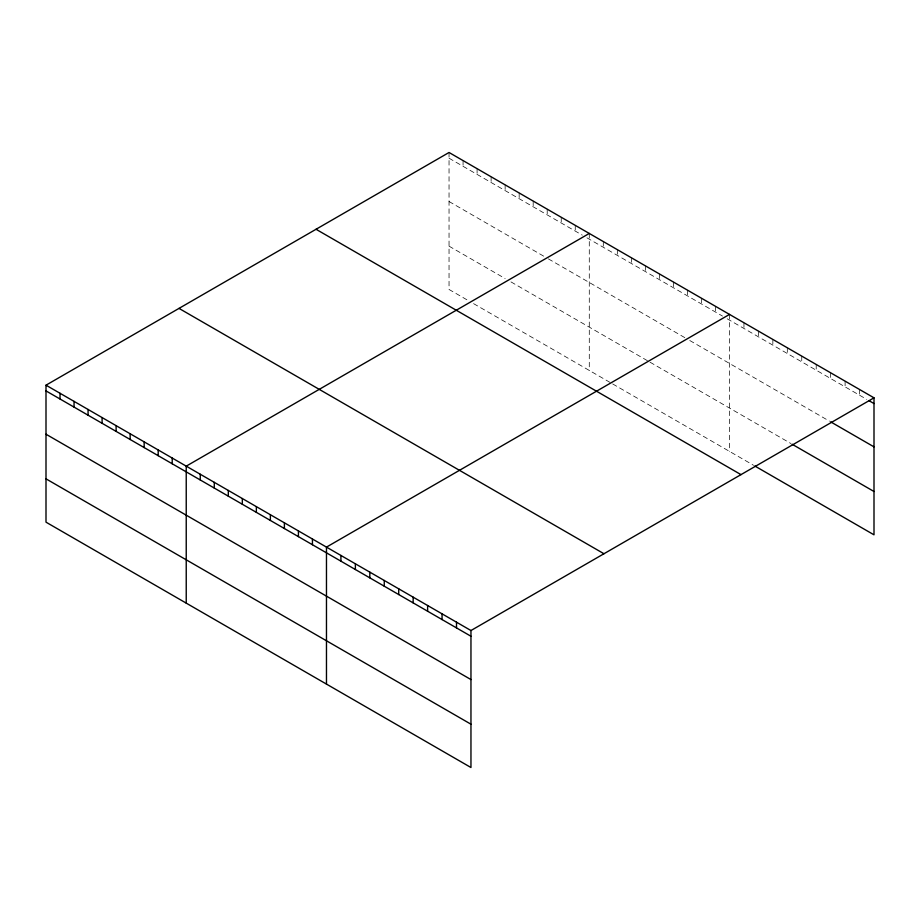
<?xml version="1.0" encoding="UTF-8"?>
<svg xmlns="http://www.w3.org/2000/svg" width="920" height="920" viewBox="0 0 920 920"><rect width="100%" height="100%" fill="white"/><g stroke="black" fill="none" stroke-linecap="round" stroke-linejoin="round"><path stroke-width="0.69" stroke-dasharray="4.6 3.45" d="M449.041 152.49L449.041 289.466L468.912 300.943M449.041 158.205L582.268 235.129M586.937 237.82L722.499 316.089M727.179 318.791L866.778 399.383M449.041 201.526L543.708 256.174M548.377 258.877L685.112 337.812M689.781 340.515L829.449 421.153M449.041 246.157L505.137 278.541M510.979 281.911L648.876 361.525M650.049 362.204L790.924 443.532M473.581 303.634L611.478 383.249M612.651 383.928L753.595 465.301M859.556 389.493L859.556 395.209M845.1 381.156L845.1 386.872M830.656 372.807L830.656 378.534M816.201 364.469L816.201 370.185M801.757 356.12L801.757 361.847M787.313 347.783L787.313 353.51M772.857 339.445L772.857 345.161M758.413 331.096L758.413 336.823M743.958 322.759L743.958 328.474M729.514 314.421L729.514 451.398M715.495 306.325L715.495 312.041M701.466 298.218L701.466 303.945M687.447 290.122L687.447 295.849M673.417 282.026L673.417 287.753M659.398 273.93L659.398 279.657M645.369 265.834L645.369 271.561M631.35 257.738L631.35 263.465M617.331 249.642L617.331 255.369M603.301 241.546L603.301 247.273M589.283 233.45L589.283 370.438M575.253 225.354L575.253 231.081M561.234 217.258L561.234 222.985M547.204 209.162L547.204 214.889M533.186 201.066L533.186 206.793M519.167 192.97L519.167 198.697M505.137 184.874L505.137 190.601M491.119 176.778L491.119 182.505M477.089 168.682L477.089 174.397M463.07 160.586L463.07 166.302"/><path stroke-width="1.38" d="M46 385.181L470.959 630.533L470.959 767.51L46 522.169L46 385.181L449.041 152.49L874 397.831L874 534.819L754.803 465.991M589.283 233.45L186.231 466.152L186.231 603.129M729.514 314.421L326.473 547.112L326.473 684.089M470.959 630.533L874 397.831M869.181 400.775L874 403.558M830.656 421.843L874 446.867M792.12 444.233L874 491.498M316.043 229.275L740.991 474.628M179.009 308.395L603.957 553.736M46 390.908L470.959 636.249M46 434.217L470.959 679.569M46 478.848L470.959 724.201M456.504 622.184L456.504 627.911M442.06 613.847L442.06 619.562M427.616 605.509L427.616 611.225M413.16 597.16L413.16 602.887M398.716 588.823L398.716 594.538M384.261 580.474L384.261 586.201M369.817 572.136L369.817 577.863M355.373 563.799L355.373 569.514M340.917 555.45L340.917 561.177M312.443 539.016L312.443 544.732M298.425 530.92L298.425 536.636M284.395 522.824L284.395 528.54M270.377 514.728L270.377 520.444M256.358 506.632L256.358 512.348M242.328 498.536L242.328 504.252M228.309 490.44L228.309 496.156M214.279 482.344L214.279 488.06M200.261 474.248L200.261 479.964M172.212 458.056L172.212 463.772M158.194 449.96L158.194 455.676M144.164 441.853L144.164 447.58M130.145 433.757L130.145 439.484M116.115 425.661L116.115 431.388M102.097 417.565L102.097 423.292M88.067 409.469L88.067 415.196M74.048 401.373L74.048 407.1M60.018 393.277L60.018 399.004"/></g></svg>
